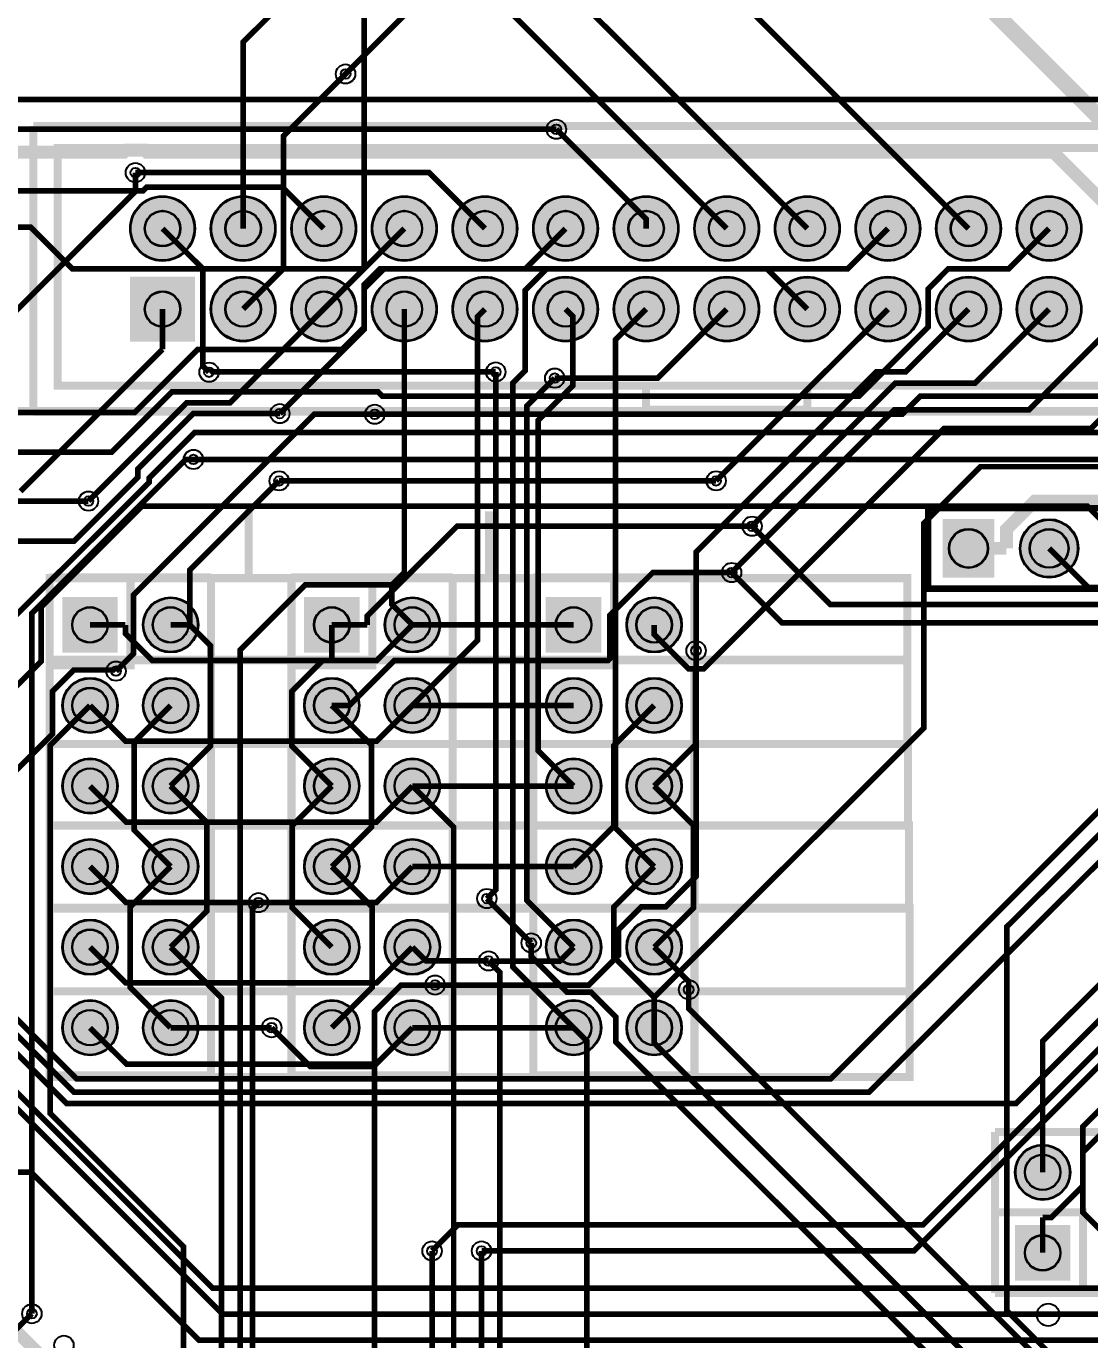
# Model space of a CAD drawing. Header units: millimetres. Extents: x 0 to 210, y -1 to 136.
# Drawn here: x 35.58 to 69.1, y 34.92 to 76.33 of the extents above; entities that cross this region are included whole.
import ezdxf

# ---------------------------------------------------------------- set-up
doc = ezdxf.new("R2010")
doc.units = ezdxf.units.MM
for name, color, linetype, true_color in [('BottomLayer', 7, 'Continuous', 0x0000ff), ('BottomSolderMaskLayer', 7, 'Continuous', 0xaa00ff), ('Hole', 7, 'Continuous', 0x222222), ('Multi-Layer', 7, 'Continuous', 0xc0c0c0), ('TopLayer', 7, 'Continuous', 0xff0000), ('TopSilkLayer', 7, 'Continuous', 0xffcc00), ('TopSolderMaskLayer', 7, 'Continuous', 0x800080)]:
    doc.layers.add(name, color=color, linetype=linetype, true_color=true_color)

msp = doc.modelspace()

# ---------------------------------------------------------------- hatches: boundary and pattern name
at = {"layer": 'BottomSolderMaskLayer'}
for points in [[(38.853, 69.952, 1), (40.904, 69.952, 1)], [(41.393, 69.952, 1), (43.444, 69.952, 1)], [(43.933, 69.952, 1), (45.984, 69.952, 1)], [(46.473, 69.952, 1), (48.524, 69.952, 1)], [(49.013, 69.952, 1), (51.064, 69.952, 1)], [(51.553, 69.952, 1), (53.604, 69.952, 1)], [(54.093, 69.952, 1), (56.144, 69.952, 1)], [(56.633, 69.952, 1), (58.684, 69.952, 1)], [(59.173, 69.952, 1), (61.224, 69.952, 1)], [(61.713, 69.952, 1), (63.764, 69.952, 1)], [(64.253, 69.952, 1), (66.304, 69.952, 1)], [(66.793, 69.952, 1), (68.844, 69.952, 1)], [(38.853, 68.437), (40.903, 68.437), (40.903, 66.386), (38.853, 66.386)], [(41.393, 67.412, 1), (43.444, 67.412, 1)], [(43.933, 67.412, 1), (45.984, 67.412, 1)], [(46.473, 67.412, 1), (48.524, 67.412, 1)], [(49.013, 67.412, 1), (51.064, 67.412, 1)], [(51.553, 67.412, 1), (53.604, 67.412, 1)], [(54.093, 67.412, 1), (56.144, 67.412, 1)], [(56.633, 67.412, 1), (58.684, 67.412, 1)], [(59.173, 67.412, 1), (61.224, 67.412, 1)], [(61.713, 67.412, 1), (63.764, 67.412, 1)], [(64.253, 67.412, 1), (66.304, 67.412, 1)], [(66.793, 67.412, 1), (68.844, 67.412, 1)], [(64.465, 60.793), (66.091, 60.793), (66.091, 58.943), (64.465, 58.943)], [(66.893, 59.868, 1), (68.744, 59.868, 1)], [(38.467, 58.33), (38.467, 56.58), (36.717, 56.58), (36.717, 58.33)], [(39.257, 57.455, 1), (41.008, 57.455, 1)], [(46.087, 58.33), (46.087, 56.58), (44.337, 56.58), (44.337, 58.33)], [(46.877, 57.455, 1), (48.628, 57.455, 1)], [(53.707, 58.33), (53.707, 56.58), (51.957, 56.58), (51.957, 58.33)], [(54.497, 57.455, 1), (56.248, 57.455, 1)], [(36.717, 54.915, 1), (38.468, 54.915, 1)], [(39.257, 54.915, 1), (41.008, 54.915, 1)], [(44.337, 54.915, 1), (46.088, 54.915, 1)], [(46.877, 54.915, 1), (48.628, 54.915, 1)], [(51.957, 54.915, 1), (53.708, 54.915, 1)], [(54.497, 54.915, 1), (56.248, 54.915, 1)], [(36.717, 52.375, 1), (38.468, 52.375, 1)], [(39.257, 52.375, 1), (41.008, 52.375, 1)], [(44.337, 52.375, 1), (46.088, 52.375, 1)], [(46.877, 52.375, 1), (48.628, 52.375, 1)], [(51.957, 52.375, 1), (53.708, 52.375, 1)], [(54.497, 52.375, 1), (56.248, 52.375, 1)], [(36.717, 49.835, 1), (38.468, 49.835, 1)], [(39.257, 49.835, 1), (41.008, 49.835, 1)], [(44.337, 49.835, 1), (46.088, 49.835, 1)], [(46.877, 49.835, 1), (48.628, 49.835, 1)], [(51.957, 49.835, 1), (53.708, 49.835, 1)], [(54.497, 49.835, 1), (56.248, 49.835, 1)], [(36.717, 47.295, 1), (38.468, 47.295, 1)], [(39.257, 47.295, 1), (41.008, 47.295, 1)], [(44.337, 47.295, 1), (46.088, 47.295, 1)], [(46.877, 47.295, 1), (48.628, 47.295, 1)], [(51.957, 47.295, 1), (53.708, 47.295, 1)], [(54.497, 47.295, 1), (56.248, 47.295, 1)], [(36.717, 44.755, 1), (38.468, 44.755, 1)], [(39.257, 44.755, 1), (41.008, 44.755, 1)], [(44.337, 44.755, 1), (46.088, 44.755, 1)], [(46.877, 44.755, 1), (48.628, 44.755, 1)], [(51.957, 44.755, 1), (53.708, 44.755, 1)], [(54.497, 44.755, 1), (56.248, 44.755, 1)], [(66.739, 40.197, 1), (68.49, 40.197, 1)], [(66.739, 38.532), (68.49, 38.532), (68.49, 36.782), (66.739, 36.782)]]:
    msp.add_hatch(color=256, dxfattribs=at).paths.add_polyline_path(points)
at = {"layer": 'Multi-Layer'}
for points in [[(38.878, 69.952, 1), (40.878, 69.952, 1)], [(41.418, 69.952, 1), (43.418, 69.952, 1)], [(43.958, 69.952, 1), (45.958, 69.952, 1)], [(46.498, 69.952, 1), (48.498, 69.952, 1)], [(49.038, 69.952, 1), (51.038, 69.952, 1)], [(51.578, 69.952, 1), (53.578, 69.952, 1)], [(54.118, 69.952, 1), (56.118, 69.952, 1)], [(56.658, 69.952, 1), (58.658, 69.952, 1)], [(59.198, 69.952, 1), (61.198, 69.952, 1)], [(61.738, 69.952, 1), (63.738, 69.952, 1)], [(64.278, 69.952, 1), (66.278, 69.952, 1)], [(66.818, 69.952, 1), (68.818, 69.952, 1)], [(38.878, 68.412), (40.878, 68.412), (40.878, 66.412), (38.878, 66.412)], [(41.418, 67.412, 1), (43.418, 67.412, 1)], [(43.958, 67.412, 1), (45.958, 67.412, 1)], [(46.498, 67.412, 1), (48.498, 67.412, 1)], [(49.038, 67.412, 1), (51.038, 67.412, 1)], [(51.578, 67.412, 1), (53.578, 67.412, 1)], [(54.118, 67.412, 1), (56.118, 67.412, 1)], [(56.658, 67.412, 1), (58.658, 67.412, 1)], [(59.198, 67.412, 1), (61.198, 67.412, 1)], [(61.738, 67.412, 1), (63.738, 67.412, 1)], [(64.278, 67.412, 1), (66.278, 67.412, 1)], [(66.818, 67.412, 1), (68.818, 67.412, 1)], [(64.491, 60.768), (66.066, 60.768), (66.066, 58.968), (64.491, 58.968)], [(66.918, 59.868, 1), (68.718, 59.868, 1)], [(38.442, 58.305), (38.442, 56.605), (36.742, 56.605), (36.742, 58.305)], [(39.282, 57.455, 1), (40.982, 57.455, 1)], [(46.062, 58.305), (46.062, 56.605), (44.362, 56.605), (44.362, 58.305)], [(46.902, 57.455, 1), (48.602, 57.455, 1)], [(53.682, 58.305), (53.682, 56.605), (51.982, 56.605), (51.982, 58.305)], [(54.522, 57.455, 1), (56.222, 57.455, 1)], [(36.742, 54.915, 1), (38.442, 54.915, 1)], [(39.282, 54.915, 1), (40.982, 54.915, 1)], [(44.362, 54.915, 1), (46.062, 54.915, 1)], [(46.902, 54.915, 1), (48.602, 54.915, 1)], [(51.982, 54.915, 1), (53.682, 54.915, 1)], [(54.522, 54.915, 1), (56.222, 54.915, 1)], [(36.742, 52.375, 1), (38.442, 52.375, 1)], [(39.282, 52.375, 1), (40.982, 52.375, 1)], [(44.362, 52.375, 1), (46.062, 52.375, 1)], [(46.902, 52.375, 1), (48.602, 52.375, 1)], [(51.982, 52.375, 1), (53.682, 52.375, 1)], [(54.522, 52.375, 1), (56.222, 52.375, 1)], [(36.742, 49.835, 1), (38.442, 49.835, 1)], [(39.282, 49.835, 1), (40.982, 49.835, 1)], [(44.362, 49.835, 1), (46.062, 49.835, 1)], [(46.902, 49.835, 1), (48.602, 49.835, 1)], [(51.982, 49.835, 1), (53.682, 49.835, 1)], [(54.522, 49.835, 1), (56.222, 49.835, 1)], [(36.742, 47.295, 1), (38.442, 47.295, 1)], [(39.282, 47.295, 1), (40.982, 47.295, 1)], [(44.362, 47.295, 1), (46.062, 47.295, 1)], [(46.902, 47.295, 1), (48.602, 47.295, 1)], [(51.982, 47.295, 1), (53.682, 47.295, 1)], [(54.522, 47.295, 1), (56.222, 47.295, 1)], [(36.742, 44.755, 1), (38.442, 44.755, 1)], [(39.282, 44.755, 1), (40.982, 44.755, 1)], [(44.362, 44.755, 1), (46.062, 44.755, 1)], [(46.902, 44.755, 1), (48.602, 44.755, 1)], [(51.982, 44.755, 1), (53.682, 44.755, 1)], [(54.522, 44.755, 1), (56.222, 44.755, 1)], [(66.765, 40.197, 1), (68.465, 40.197, 1)], [(66.765, 38.507), (68.464, 38.507), (68.464, 36.807), (66.765, 36.807)]]:
    msp.add_hatch(color=256, dxfattribs=at).paths.add_polyline_path(points)
at = {"layer": 'TopSilkLayer'}
for points in [[(42.469, 61.189), (42.723, 61.189), (42.723, 59.03), (42.469, 59.03), (42.469, 61.189)], [(50.038, 61.036), (50.292, 61.036), (50.292, 58.877), (50.038, 58.877), (50.038, 61.036)]]:
    msp.add_hatch(color=256, dxfattribs=at).paths.add_polyline_path(points)
at = {"layer": 'TopSolderMaskLayer'}
for points in [[(38.853, 69.952, 1), (40.904, 69.952, 1)], [(41.393, 69.952, 1), (43.444, 69.952, 1)], [(43.933, 69.952, 1), (45.984, 69.952, 1)], [(46.473, 69.952, 1), (48.524, 69.952, 1)], [(49.013, 69.952, 1), (51.064, 69.952, 1)], [(51.553, 69.952, 1), (53.604, 69.952, 1)], [(54.093, 69.952, 1), (56.144, 69.952, 1)], [(56.633, 69.952, 1), (58.684, 69.952, 1)], [(59.173, 69.952, 1), (61.224, 69.952, 1)], [(61.713, 69.952, 1), (63.764, 69.952, 1)], [(64.253, 69.952, 1), (66.304, 69.952, 1)], [(66.793, 69.952, 1), (68.844, 69.952, 1)], [(38.853, 68.437), (40.903, 68.437), (40.903, 66.386), (38.853, 66.386)], [(41.393, 67.412, 1), (43.444, 67.412, 1)], [(43.933, 67.412, 1), (45.984, 67.412, 1)], [(46.473, 67.412, 1), (48.524, 67.412, 1)], [(49.013, 67.412, 1), (51.064, 67.412, 1)], [(51.553, 67.412, 1), (53.604, 67.412, 1)], [(54.093, 67.412, 1), (56.144, 67.412, 1)], [(56.633, 67.412, 1), (58.684, 67.412, 1)], [(59.173, 67.412, 1), (61.224, 67.412, 1)], [(61.713, 67.412, 1), (63.764, 67.412, 1)], [(64.253, 67.412, 1), (66.304, 67.412, 1)], [(66.793, 67.412, 1), (68.844, 67.412, 1)], [(64.465, 60.793), (66.091, 60.793), (66.091, 58.943), (64.465, 58.943)], [(66.893, 59.868, 1), (68.744, 59.868, 1)], [(38.467, 58.33), (38.467, 56.58), (36.717, 56.58), (36.717, 58.33)], [(39.257, 57.455, 1), (41.008, 57.455, 1)], [(46.087, 58.33), (46.087, 56.58), (44.337, 56.58), (44.337, 58.33)], [(46.877, 57.455, 1), (48.628, 57.455, 1)], [(53.707, 58.33), (53.707, 56.58), (51.957, 56.58), (51.957, 58.33)], [(54.497, 57.455, 1), (56.248, 57.455, 1)], [(36.717, 54.915, 1), (38.468, 54.915, 1)], [(39.257, 54.915, 1), (41.008, 54.915, 1)], [(44.337, 54.915, 1), (46.088, 54.915, 1)], [(46.877, 54.915, 1), (48.628, 54.915, 1)], [(51.957, 54.915, 1), (53.708, 54.915, 1)], [(54.497, 54.915, 1), (56.248, 54.915, 1)], [(36.717, 52.375, 1), (38.468, 52.375, 1)], [(39.257, 52.375, 1), (41.008, 52.375, 1)], [(44.337, 52.375, 1), (46.088, 52.375, 1)], [(46.877, 52.375, 1), (48.628, 52.375, 1)], [(51.957, 52.375, 1), (53.708, 52.375, 1)], [(54.497, 52.375, 1), (56.248, 52.375, 1)], [(36.717, 49.835, 1), (38.468, 49.835, 1)], [(39.257, 49.835, 1), (41.008, 49.835, 1)], [(44.337, 49.835, 1), (46.088, 49.835, 1)], [(46.877, 49.835, 1), (48.628, 49.835, 1)], [(51.957, 49.835, 1), (53.708, 49.835, 1)], [(54.497, 49.835, 1), (56.248, 49.835, 1)], [(36.717, 47.295, 1), (38.468, 47.295, 1)], [(39.257, 47.295, 1), (41.008, 47.295, 1)], [(44.337, 47.295, 1), (46.088, 47.295, 1)], [(46.877, 47.295, 1), (48.628, 47.295, 1)], [(51.957, 47.295, 1), (53.708, 47.295, 1)], [(54.497, 47.295, 1), (56.248, 47.295, 1)], [(36.717, 44.755, 1), (38.468, 44.755, 1)], [(39.257, 44.755, 1), (41.008, 44.755, 1)], [(44.337, 44.755, 1), (46.088, 44.755, 1)], [(46.877, 44.755, 1), (48.628, 44.755, 1)], [(51.957, 44.755, 1), (53.708, 44.755, 1)], [(54.497, 44.755, 1), (56.248, 44.755, 1)], [(66.739, 40.197, 1), (68.49, 40.197, 1)], [(66.739, 38.532), (68.49, 38.532), (68.49, 36.782), (66.739, 36.782)]]:
    msp.add_hatch(color=256, dxfattribs=at).paths.add_polyline_path(points)

# ---------------------------------------------------------------- linework, layer by layer
at = {"layer": 'BottomLayer'}
for points, const_width in [([(42.418, 69.952), (42.418, 75.828), (63.419, 96.829), (63.419, 103.452), (72.361, 112.393), (72.703, 112.393)], 0.178), ([(72.898, 69.952), (66.193, 76.657), (66.193, 105.309)], 0.508), ([(72.898, 69.952), (66.192, 76.657), (66.192, 104.787)], 0.406), ([(64.839, 95.468), (64.406, 95.468), (46.228, 77.291), (46.228, 68.682), (44.958, 67.412)], 0.178), ([(65.278, 69.952), (53.886, 81.344), (51.109, 81.344)], 0.178), ([(60.198, 69.952), (49.949, 80.201)], 0.178), ([(57.658, 69.952), (48.701, 78.909)], 0.178), ([(42.418, 67.412), (43.688, 68.682), (43.688, 72.87), (45.646, 74.827)], 0.178), ([(52.289, 73.081), (55.118, 70.252), (55.118, 69.952)], 0.178), ([(31.237, 63.571), (31.471, 63.571), (39.023, 71.124), (39.023, 71.715)], 0.178), ([(41.345, 65.422), (41.149, 65.618), (41.149, 68.681), (41.149, 68.681), (39.878, 69.952)], 0.178), ([(52.578, 69.952), (51.307, 68.681), (46.853, 68.681), (46.228, 68.056), (46.228, 66.772), (43.575, 64.118)], 0.178), ([(52.832, 44.755), (50.922, 46.665), (50.922, 65.085), (51.307, 65.47), (51.307, 68.006), (51.981, 68.68), (58.93, 68.68), (60.198, 67.412)], 0.178), ([(44.958, 67.412), (42.003, 64.457), (40.642, 64.457), (37.544, 61.359)], 0.178), ([(39.878, 67.412), (39.878, 66.145)], 0.178), ([(47.109, 58.714), (47.498, 59.103), (47.498, 67.412)], 0.178), ([(50.038, 67.412), (49.805, 67.179), (49.805, 56.968), (47.752, 54.915)], 0.178), ([(52.832, 52.375), (51.714, 53.494), (51.714, 63.9), (52.812, 64.998), (52.812, 67.178), (52.578, 67.412)], 0.178), ([(55.118, 67.412), (54.156, 66.449), (54.156, 51.158), (52.832, 49.835)], 0.178), ([(75.438, 67.412), (70.471, 62.444), (65.658, 62.444), (63.87, 60.656), (63.87, 54.208), (55.372, 45.71)], 0.178), ([(56.671, 56.071), (56.929, 56.071), (64.505, 63.648), (69.134, 63.648), (72.898, 67.412)], 0.178), ([(56.691, 56.645), (56.691, 59.752), (62.377, 65.437), (63.304, 65.437), (65.278, 67.412)], 0.178), ([(62.738, 67.412), (57.324, 61.998)], 0.178), ([(57.813, 59.105), (62.946, 64.238), (67.184, 64.238), (70.358, 67.412)], 0.178), ([(58.457, 60.566), (62.971, 65.08), (65.486, 65.08), (67.818, 67.412)], 0.178), ([(35.402, 61.669), (39.878, 66.145)], 0.178), ([(50.379, 65.43), (50.379, 49.108), (50.098, 48.827)], 0.178), ([(52.832, 47.295), (51.356, 48.771), (51.356, 64.353), (52.238, 65.236)], 0.178), ([(38.412, 55.998), (38.963, 56.549), (38.963, 58.397), (44.662, 64.097), (46.566, 64.097)], 0.178), ([(40.852, 62.672), (40.608, 62.672), (35.76, 57.825), (35.76, 35.738)], 0.178), ([(40.737, 57.455), (40.737, 59.182), (43.553, 61.998)], 0.178), ([(73.254, 59.817), (73.254, 60.34), (72.239, 61.355), (67.362, 61.355), (66.472, 60.465), (66.472, 59.868)], 0.406), ([(55.459, 22.346), (58.558, 25.446), (58.558, 31.54), (59.411, 32.393), (61.234, 32.393), (68.521, 25.107), (74.143, 25.107), (74.57, 25.534), (74.57, 26.023), (73.187, 27.407), (73.187, 29.585), (72.851, 29.921), (72.403, 29.921), (66.49, 35.834), (66.49, 47.94), (72.247, 53.697), (72.247, 60.34)], 0.178), ([(65.278, 59.868), (66.472, 59.868)], 0.406), ([(41.234, 24.984), (42.575, 26.325), (42.575, 31.411), (42.329, 31.657), (42.329, 56.669), (44.375, 58.714), (47.109, 58.714)], 0.178), ([(47.752, 57.455), (47.109, 58.098), (47.109, 58.714)], 0.178), ([(40.737, 57.455), (40.132, 57.455)], 0.178), ([(40.132, 52.375), (41.389, 53.632), (41.389, 56.804), (40.737, 57.455)], 0.178), ([(45.212, 57.455), (45.212, 56.338)], 0.178), ([(55.372, 57.455), (55.372, 57.153), (56.454, 56.071), (56.671, 56.071)], 0.178), ([(45.212, 52.375), (43.955, 53.632), (43.955, 55.361), (44.933, 56.338), (45.212, 56.338)], 0.178), ([(55.372, 52.375), (56.671, 53.674), (56.671, 56.071)], 0.178), ([(37.592, 54.915), (36.337, 53.66), (36.337, 42.052), (40.535, 37.854), (40.535, 24.713), (41.269, 23.979)], 0.178), ([(40.132, 49.835), (38.986, 50.981), (38.986, 53.769), (40.132, 54.915)], 0.178), ([(45.212, 49.835), (46.463, 51.086), (46.463, 53.664), (45.212, 54.915)], 0.178), ([(40.132, 47.295), (41.273, 48.436), (41.273, 51.234), (40.132, 52.375)], 0.178), ([(43.848, 24.421), (49.053, 29.626), (49.053, 51.075), (47.752, 52.375)], 0.178), ([(45.212, 47.295), (43.968, 48.539), (43.968, 51.131), (45.212, 52.375)], 0.178), ([(55.372, 47.295), (56.616, 48.539), (56.616, 51.131), (55.372, 52.375)], 0.178), ([(40.132, 44.755), (38.862, 46.025), (38.862, 48.565), (40.132, 49.835)], 0.178), ([(45.212, 44.755), (46.482, 46.025), (46.482, 48.565), (45.212, 49.835)], 0.178), ([(55.372, 45.71), (54.102, 46.98), (54.102, 48.565), (55.372, 49.835)], 0.178), ([(72.154, 48.865), (67.615, 44.326), (67.615, 40.197)], 0.178), ([(43.909, 23.372), (42.933, 24.349), (42.933, 31.559), (42.713, 31.778), (42.713, 48.509), (42.903, 48.699)], 0.178), ([(40.132, 47.295), (41.737, 45.69), (41.737, 31.437), (41.737, 31.437), (42.002, 31.173)], 0.178), ([(72.732, 25.739), (54.162, 44.309), (54.162, 45.091), (53.38, 45.874), (52.624, 45.874), (51.497, 47), (51.497, 47.428), (51.497, 47.428)], 0.178), ([(50.153, 46.859), (50.505, 46.508), (50.505, 28.238), (47.912, 25.646), (47.912, 25.164), (46.814, 24.065), (46.553, 24.065)], 0.178), ([(46.561, 43.536), (46.561, 45.264), (47.399, 46.101), (48.467, 46.101)], 0.178), ([(56.459, 45.953), (56.459, 45.36), (72.471, 29.347), (72.614, 29.347)], 0.178), ([(55.372, 45.71), (55.372, 44.755)], 0.178), ([(43.317, 44.755), (44.536, 43.536), (46.561, 43.536)], 0.178), ([(52.832, 44.755), (53.253, 44.334), (53.253, 26.716), (50.428, 23.89)], 0.178), ([(73.929, 25.718), (55.372, 44.275), (55.372, 44.755)], 0.178), ([(46.561, 43.536), (46.561, 29.863), (47.184, 29.241)], 0.178), ([(70.866, 42.812), (68.885, 40.831), (68.885, 39.765), (67.894, 38.774), (67.615, 38.774)], 0.178), ([(67.615, 37.657), (67.615, 38.774)], 0.178), ([(48.371, 37.717), (48.371, 29.45), (44.141, 25.22), (43.601, 25.22)], 0.178), ([(49.931, 37.717), (49.931, 28.17), (46.918, 25.157)], 0.178), ([(37.312, 31.307), (37.312, 33.144), (35.314, 35.142), (34.188, 35.142)], 0.406)]:
    msp.add_lwpolyline(points, dxfattribs=dict(at, const_width=const_width))
at = {"layer": 'BottomSolderMaskLayer'}
for centre, radius in [((39.878, 69.952), 1.025), ((42.418, 69.952), 1.025), ((44.958, 69.952), 1.025), ((47.498, 69.952), 1.025), ((50.038, 69.952), 1.025), ((52.578, 69.952), 1.025), ((55.118, 69.952), 1.025), ((57.658, 69.952), 1.025), ((60.198, 69.952), 1.025), ((62.738, 69.952), 1.025), ((65.278, 69.952), 1.025), ((67.818, 69.952), 1.025), ((39.878, 69.952), 0.564), ((42.418, 69.952), 0.564), ((44.958, 69.952), 0.564), ((47.498, 69.952), 0.564), ((50.038, 69.952), 0.564), ((52.578, 69.952), 0.564), ((55.118, 69.952), 0.564), ((57.658, 69.952), 0.564), ((60.198, 69.952), 0.564), ((62.738, 69.952), 0.564), ((65.278, 69.952), 0.564), ((67.818, 69.952), 0.564), ((42.418, 67.412), 1.025), ((44.958, 67.412), 1.025), ((47.498, 67.412), 1.025), ((50.038, 67.412), 1.025), ((52.578, 67.412), 1.025), ((55.118, 67.412), 1.025), ((57.658, 67.412), 1.025), ((60.198, 67.412), 1.025), ((62.738, 67.412), 1.025), ((65.278, 67.412), 1.025), ((67.818, 67.412), 1.025), ((39.878, 67.412), 0.564), ((42.418, 67.412), 0.564), ((44.958, 67.412), 0.564), ((47.498, 67.412), 0.564), ((50.038, 67.412), 0.564), ((52.578, 67.412), 0.564), ((55.118, 67.412), 0.564), ((57.658, 67.412), 0.564), ((60.198, 67.412), 0.564), ((62.738, 67.412), 0.564), ((65.278, 67.412), 0.564), ((67.818, 67.412), 0.564), ((65.278, 59.868), 0.619), ((67.818, 59.868), 0.925), ((67.818, 59.868), 0.617), ((37.592, 57.455), 0.566), ((40.132, 57.455), 0.875), ((40.132, 57.455), 0.566), ((45.212, 57.455), 0.566), ((47.752, 57.455), 0.875), ((47.752, 57.455), 0.566), ((52.832, 57.455), 0.566), ((55.372, 57.455), 0.875), ((55.372, 57.455), 0.566), ((37.592, 54.915), 0.875), ((40.132, 54.915), 0.875), ((45.212, 54.915), 0.875), ((47.752, 54.915), 0.875), ((52.832, 54.915), 0.875), ((55.372, 54.915), 0.875), ((37.592, 54.915), 0.566), ((40.132, 54.915), 0.566), ((45.212, 54.915), 0.566), ((47.752, 54.915), 0.566), ((52.832, 54.915), 0.566), ((55.372, 54.915), 0.566), ((37.592, 52.375), 0.875), ((40.132, 52.375), 0.875), ((45.212, 52.375), 0.875), ((47.752, 52.375), 0.875), ((52.832, 52.375), 0.875), ((55.372, 52.375), 0.875), ((37.592, 52.375), 0.566), ((40.132, 52.375), 0.566), ((45.212, 52.375), 0.566), ((47.752, 52.375), 0.566), ((52.832, 52.375), 0.566), ((55.372, 52.375), 0.566), ((37.592, 49.835), 0.875), ((40.132, 49.835), 0.875), ((45.212, 49.835), 0.875), ((47.752, 49.835), 0.875), ((52.832, 49.835), 0.875), ((55.372, 49.835), 0.875), ((37.592, 49.835), 0.566), ((40.132, 49.835), 0.566), ((45.212, 49.835), 0.566), ((47.752, 49.835), 0.566), ((52.832, 49.835), 0.566), ((55.372, 49.835), 0.566), ((37.592, 47.295), 0.875), ((40.132, 47.295), 0.875), ((45.212, 47.295), 0.875), ((47.752, 47.295), 0.875), ((52.832, 47.295), 0.875), ((55.372, 47.295), 0.875), ((37.592, 47.295), 0.566), ((40.132, 47.295), 0.566), ((45.212, 47.295), 0.566), ((47.752, 47.295), 0.566), ((52.832, 47.295), 0.566), ((55.372, 47.295), 0.566), ((37.592, 44.755), 0.875), ((40.132, 44.755), 0.875), ((45.212, 44.755), 0.875), ((47.752, 44.755), 0.875), ((52.832, 44.755), 0.875), ((55.372, 44.755), 0.875), ((37.592, 44.755), 0.566), ((40.132, 44.755), 0.566), ((45.212, 44.755), 0.566), ((47.752, 44.755), 0.566), ((52.832, 44.755), 0.566), ((55.372, 44.755), 0.566), ((67.615, 40.197), 0.875), ((67.615, 40.197), 0.566), ((67.615, 37.657), 0.566)]:
    msp.add_circle(centre, radius, dxfattribs=at)
at = {"layer": 'Hole'}
for centre in [(45.646, 74.827), (52.289, 73.081), (39.023, 71.714), (41.345, 65.422), (50.379, 65.43), (52.238, 65.236), (43.575, 64.118), (46.566, 64.096), (40.852, 62.672), (43.553, 61.997), (57.324, 61.997), (37.544, 61.359), (58.457, 60.566), (57.813, 59.105), (56.691, 56.644), (38.412, 55.998), (50.098, 48.827), (42.903, 48.698), (51.497, 47.428), (50.153, 46.859), (48.467, 46.101), (56.459, 45.953), (43.317, 44.755), (48.371, 37.717), (49.931, 37.717), (35.76, 35.738)]:
    msp.add_circle(centre, 0.152, dxfattribs=at)
at = {"layer": 'Multi-Layer'}
for centre, radius in [((45.646, 74.827), 0.305), ((52.289, 73.081), 0.305), ((39.023, 71.714), 0.305), ((39.878, 69.952), 1), ((42.418, 69.952), 1), ((44.958, 69.952), 1), ((47.498, 69.952), 1), ((50.038, 69.952), 1), ((52.578, 69.952), 1), ((55.118, 69.952), 1), ((57.658, 69.952), 1), ((60.198, 69.952), 1), ((62.738, 69.952), 1), ((65.278, 69.952), 1), ((67.818, 69.952), 1), ((39.878, 69.952), 0.55), ((42.418, 69.952), 0.55), ((44.958, 69.952), 0.55), ((47.498, 69.952), 0.55), ((50.038, 69.952), 0.55), ((52.578, 69.952), 0.55), ((55.118, 69.952), 0.55), ((57.658, 69.952), 0.55), ((60.198, 69.952), 0.55), ((62.738, 69.952), 0.55), ((65.278, 69.952), 0.55), ((67.818, 69.952), 0.55), ((42.418, 67.412), 1), ((44.958, 67.412), 1), ((47.498, 67.412), 1), ((50.038, 67.412), 1), ((52.578, 67.412), 1), ((55.118, 67.412), 1), ((57.658, 67.412), 1), ((60.198, 67.412), 1), ((62.738, 67.412), 1), ((65.278, 67.412), 1), ((67.818, 67.412), 1), ((39.878, 67.412), 0.55), ((42.418, 67.412), 0.55), ((44.958, 67.412), 0.55), ((47.498, 67.412), 0.55), ((50.038, 67.412), 0.55), ((52.578, 67.412), 0.55), ((55.118, 67.412), 0.55), ((57.658, 67.412), 0.55), ((60.198, 67.412), 0.55), ((62.738, 67.412), 0.55), ((65.278, 67.412), 0.55), ((67.818, 67.412), 0.55), ((41.345, 65.422), 0.305), ((50.379, 65.43), 0.305), ((52.238, 65.236), 0.305), ((43.575, 64.118), 0.305), ((46.566, 64.096), 0.305), ((40.852, 62.672), 0.305), ((43.553, 61.997), 0.305), ((57.324, 61.997), 0.305), ((37.544, 61.359), 0.305), ((58.457, 60.566), 0.305), ((65.278, 59.868), 0.6), ((67.818, 59.868), 0.9), ((67.818, 59.868), 0.6), ((57.813, 59.105), 0.305), ((37.592, 57.455), 0.55), ((40.132, 57.455), 0.85), ((40.132, 57.455), 0.55), ((45.212, 57.455), 0.55), ((47.752, 57.455), 0.85), ((47.752, 57.455), 0.55), ((52.832, 57.455), 0.55), ((55.372, 57.455), 0.85), ((55.372, 57.455), 0.55), ((56.691, 56.644), 0.305), ((38.412, 55.998), 0.305), ((37.592, 54.915), 0.85), ((40.132, 54.915), 0.85), ((45.212, 54.915), 0.85), ((47.752, 54.915), 0.85), ((52.832, 54.915), 0.85), ((55.372, 54.915), 0.85), ((37.592, 54.915), 0.55), ((40.132, 54.915), 0.55), ((45.212, 54.915), 0.55), ((47.752, 54.915), 0.55), ((52.832, 54.915), 0.55), ((55.372, 54.915), 0.55), ((37.592, 52.375), 0.85), ((40.132, 52.375), 0.85), ((45.212, 52.375), 0.85), ((47.752, 52.375), 0.85), ((52.832, 52.375), 0.85), ((55.372, 52.375), 0.85), ((37.592, 52.375), 0.55), ((40.132, 52.375), 0.55), ((45.212, 52.375), 0.55), ((47.752, 52.375), 0.55), ((52.832, 52.375), 0.55), ((55.372, 52.375), 0.55), ((37.592, 49.835), 0.85), ((40.132, 49.835), 0.85), ((45.212, 49.835), 0.85), ((47.752, 49.835), 0.85), ((52.832, 49.835), 0.85), ((55.372, 49.835), 0.85), ((37.592, 49.835), 0.55), ((40.132, 49.835), 0.55), ((45.212, 49.835), 0.55), ((47.752, 49.835), 0.55), ((52.832, 49.835), 0.55), ((55.372, 49.835), 0.55), ((42.903, 48.698), 0.305), ((50.098, 48.827), 0.305), ((37.592, 47.295), 0.85), ((40.132, 47.295), 0.85), ((45.212, 47.295), 0.85), ((47.752, 47.295), 0.85), ((52.832, 47.295), 0.85), ((55.372, 47.295), 0.85), ((37.592, 47.295), 0.55), ((40.132, 47.295), 0.55), ((45.212, 47.295), 0.55), ((47.752, 47.295), 0.55), ((51.497, 47.428), 0.305), ((52.832, 47.295), 0.55), ((55.372, 47.295), 0.55), ((50.153, 46.859), 0.305), ((48.467, 46.101), 0.305), ((56.459, 45.953), 0.305), ((37.592, 44.755), 0.85), ((40.132, 44.755), 0.85), ((45.212, 44.755), 0.85), ((47.752, 44.755), 0.85), ((52.832, 44.755), 0.85), ((55.372, 44.755), 0.85), ((37.592, 44.755), 0.55), ((40.132, 44.755), 0.55), ((45.212, 44.755), 0.55), ((47.752, 44.755), 0.55), ((52.832, 44.755), 0.55), ((55.372, 44.755), 0.55), ((43.317, 44.755), 0.305), ((67.615, 40.197), 0.85), ((67.615, 40.197), 0.55), ((67.615, 37.657), 0.55), ((48.371, 37.717), 0.305), ((49.931, 37.717), 0.305), ((35.76, 35.738), 0.305), ((36.77, 34.743), 0.305)]:
    msp.add_circle(centre, radius, dxfattribs=at)
at = {"layer": 'TopLayer'}
for points, const_width in [([(45.646, 74.827), (51.715, 80.896), (51.715, 81.555), (51.161, 82.109)], 0.178), ([(74.101, 71.395), (71.471, 74.024), (34.688, 74.024)], 0.178), ([(29.574, 73.081), (52.289, 73.081)], 0.178), ([(70.358, 69.952), (67.949, 72.361), (39.383, 72.361), (39.318, 72.426), (38.729, 72.426), (38.663, 72.361), (27.173, 72.361), (24.333, 69.52), (22.378, 69.52), (21.108, 68.25)], 0.406), ([(39.023, 71.715), (48.275, 71.715), (50.038, 69.952)], 0.178), ([(44.958, 69.952), (43.657, 71.253), (39.372, 71.253), (39.261, 71.141), (31.486, 71.141), (31.475, 71.152), (26.665, 71.152), (23.763, 68.25), (23.648, 68.25)], 0.178), ([(20.004, 51.88), (25.362, 51.88), (28.575, 55.093), (32.595, 55.093), (39.461, 61.959), (39.461, 62.095), (40.89, 63.523), (73.315, 63.523), (73.949, 64.157), (81.584, 64.157), (82.732, 65.305), (89.437, 65.305), (90.78, 66.648), (90.78, 68.056), (92.05, 69.326), (92.05, 69.952)], 0.178), ([(23.648, 65.71), (27.938, 70), (35.713, 70), (37.031, 68.682), (46.228, 68.682), (47.498, 69.952)], 0.178), ([(67.818, 69.952), (66.548, 68.682), (64.637, 68.682), (64.009, 68.053), (64.009, 66.846), (61.826, 64.663), (46.811, 64.663), (46.673, 64.8), (40.175, 64.8), (38.275, 62.9), (28.889, 62.9), (26.443, 60.454), (26.011, 60.454), (23.648, 58.09)], 0.178), ([(62.738, 69.952), (61.468, 68.682), (46.736, 68.682), (46.227, 68.173), (46.227, 66.83), (45.536, 66.139), (40.985, 66.139), (39.003, 64.156), (24.634, 64.156), (23.648, 63.17)], 0.178), ([(46.566, 64.097), (63.194, 64.097), (63.769, 64.672), (74.492, 64.672), (79.772, 69.952), (86.97, 69.952)], 0.178), ([(40.852, 62.672), (72.971, 62.672), (74.098, 63.8), (81.732, 63.8), (82.879, 64.947), (89.585, 64.947), (92.05, 67.412)], 0.178), ([(52.238, 65.236), (55.482, 65.236), (57.658, 67.412)], 0.178), ([(50.379, 65.43), (41.353, 65.43), (41.345, 65.422)], 0.178), ([(25.185, 58.814), (25.185, 59.002), (26.278, 60.096), (37.092, 60.096), (39.104, 62.108), (39.104, 62.372), (40.85, 64.118), (43.575, 64.118)], 0.178), ([(49.931, 37.717), (63.553, 37.717), (81.816, 55.98), (98.664, 55.98), (102.053, 59.369), (102.461, 59.369), (102.879, 59.788), (105.33, 59.788), (107.646, 62.103)], 0.178), ([(117.806, 62.103), (113.939, 58.237), (103.904, 58.237), (101.252, 55.585), (82.827, 55.585), (68.885, 41.642), (68.885, 38.927), (70.155, 37.657)], 0.178), ([(43.553, 61.998), (57.324, 61.998)], 0.178), ([(37.544, 61.359), (33.921, 61.359)], 0.178), ([(70.358, 59.868), (69.028, 61.198), (39.233, 61.198), (36.057, 58.022), (36.057, 56.314), (32.364, 52.62), (27.58, 52.62), (23.648, 48.688), (23.648, 47.93)], 0.178), ([(46.329, 57.455), (46.329, 57.734), (49.161, 60.566), (58.457, 60.566)], 0.178), ([(58.457, 60.566), (60.925, 58.098), (84.856, 58.098)], 0.178), ([(102.223, 59.943), (101.839, 59.943), (98.449, 56.553), (81.854, 56.553), (63.845, 38.544), (49.198, 38.544), (48.371, 37.717)], 0.178), ([(67.818, 59.868), (69.051, 58.635), (71.813, 58.635), (72.322, 59.144), (72.397, 59.144), (72.627, 59.374)], 0.178), ([(45.212, 54.915), (45.766, 54.915), (47.188, 56.337), (53.924, 56.337), (53.976, 56.388), (53.976, 57.754), (55.327, 59.105), (57.813, 59.105)], 0.178), ([(57.813, 59.105), (59.393, 57.525), (86.346, 57.525), (86.446, 57.626)], 0.178), ([(37.592, 57.455), (38.709, 57.455)], 0.178), ([(47.752, 57.455), (46.63, 56.333), (39.559, 56.333), (38.709, 57.183), (38.709, 57.455)], 0.178), ([(45.212, 57.455), (46.329, 57.455)], 0.178), ([(52.832, 57.455), (47.752, 57.455)], 0.178), ([(56.691, 56.645), (56.691, 49.528), (55.728, 48.565), (54.966, 48.565), (54.253, 47.852), (54.253, 47.045), (53.309, 46.101), (48.467, 46.101)], 0.178), ([(21.108, 47.93), (22.259, 46.779), (29.757, 46.779), (30.038, 47.06), (33.259, 47.06), (37.18, 43.139), (60.934, 43.139), (73.829, 56.034)], 0.178), ([(24.76, 48.99), (25.708, 49.938), (32.335, 49.938), (36.415, 54.018), (36.415, 55.363), (37.085, 56.033), (38.377, 56.033), (38.412, 55.998)], 0.178), ([(74.274, 54.852), (62.146, 42.725), (37.089, 42.725), (33.409, 46.404), (30.88, 46.404)], 0.178), ([(37.592, 54.915), (38.723, 53.785), (46.622, 53.785), (47.752, 54.915)], 0.178), ([(52.832, 54.915), (47.752, 54.915)], 0.178), ([(55.372, 49.835), (54.102, 51.105), (54.102, 53.645), (55.372, 54.915)], 0.178), ([(37.592, 52.375), (38.729, 51.239), (46.616, 51.239), (47.752, 52.375)], 0.178), ([(52.832, 52.375), (47.752, 52.375)], 0.178), ([(37.592, 49.835), (38.729, 48.699), (42.903, 48.699)], 0.178), ([(42.903, 48.699), (46.616, 48.699), (47.752, 49.835)], 0.178), ([(52.832, 49.835), (47.752, 49.835)], 0.178), ([(73.594, 49.185), (66.777, 42.367), (36.851, 42.367), (33.47, 45.748), (27.715, 45.748), (27.469, 45.993)], 0.178), ([(51.497, 47.428), (50.098, 48.827)], 0.178), ([(47.752, 47.295), (46.627, 46.17), (38.717, 46.17), (37.592, 47.295)], 0.178), ([(47.752, 47.295), (48.188, 46.859), (50.153, 46.859)], 0.178), ([(50.153, 46.859), (50.158, 46.855), (52.392, 46.855), (52.832, 47.295)], 0.178), ([(55.372, 47.295), (56.459, 46.208), (56.459, 45.953)], 0.178), ([(75.235, 37.657), (74.116, 36.539), (41.463, 36.539), (32.611, 45.39), (23.648, 45.39)], 0.178), ([(100.839, 34.261), (100.106, 34.995), (91.866, 34.995), (91.134, 35.726), (41.769, 35.726), (32.816, 44.68), (28.538, 44.68)], 0.178), ([(47.752, 44.755), (46.603, 43.606), (38.742, 43.606), (37.592, 44.755)], 0.178), ([(40.132, 44.755), (43.317, 44.755)], 0.178), ([(52.832, 44.755), (47.752, 44.755)], 0.178), ([(99.432, 34.421), (86.609, 34.421), (86.132, 34.899), (41.032, 34.899), (35.728, 40.202), (30.76, 40.202), (27.602, 43.36)], 0.178), ([(35.76, 35.738), (35.279, 35.256), (26.161, 35.256), (21.108, 40.31)], 0.178)]:
    msp.add_lwpolyline(points, dxfattribs=dict(at, const_width=const_width))
at = {"layer": 'TopSilkLayer', "const_width": 0.254}
for points in [[(134.296, 64.201), (28.096, 64.201), (28.096, 135.566), (134.296, 135.566), (134.296, 64.201)], [(36.576, 72.492), (78.74, 72.492), (78.74, 64.999), (36.576, 64.999), (36.576, 72.492)], [(55.118, 64.999), (60.198, 64.999), (60.198, 64.237), (55.118, 64.237), (55.118, 64.999)], [(36.322, 58.928), (63.348, 58.928), (63.348, 56.337), (36.322, 56.337), (36.322, 58.928)], [(36.322, 56.363), (63.348, 56.363), (63.348, 53.696), (36.322, 53.696), (36.322, 56.363)], [(36.322, 53.696), (63.373, 53.696), (63.373, 51.13), (36.322, 51.13), (36.322, 53.696)], [(36.322, 51.13), (63.399, 51.13), (63.399, 48.514), (36.322, 48.514), (36.322, 51.13)], [(36.322, 48.539), (63.424, 48.539), (63.424, 45.898), (36.322, 45.898), (36.322, 48.539)], [(36.322, 45.898), (63.424, 45.898), (63.424, 43.205), (36.322, 43.205), (36.322, 45.898)]]:
    msp.add_lwpolyline(points, close=True, dxfattribs=at)
at = {"layer": 'TopSilkLayer'}
for points, const_width in [([(79.508, 73.183), (37.508, 73.183), (35.808, 73.183)], 0.254), ([(35.808, 73.183), (35.808, 64.182)], 0.254), ([(79.508, 64.182), (35.808, 64.182)], 0.254), ([(65.913, 61.138), (64.008, 61.138), (64.008, 58.598), (71.628, 58.598), (71.628, 61.138)], 0.203), ([(71.628, 61.138), (65.913, 61.138)], 0.203), ([(36.322, 58.955), (36.322, 43.255)], 0.254), ([(38.869, 58.955), (38.869, 56.185), (36.322, 56.185)], 0.254), ([(41.402, 58.955), (36.322, 58.955)], 0.254), ([(41.402, 58.955), (41.402, 43.255)], 0.254), ([(43.942, 58.955), (43.942, 43.255)], 0.254), ([(46.489, 58.955), (46.489, 56.185), (43.942, 56.185)], 0.254), ([(49.022, 58.955), (43.942, 58.955)], 0.254), ([(49.022, 58.955), (49.022, 43.255)], 0.254), ([(51.562, 58.955), (51.562, 43.255)], 0.254), ([(54.109, 58.955), (54.109, 56.185), (51.562, 56.185)], 0.254), ([(56.642, 58.955), (51.562, 58.955)], 0.254), ([(56.642, 58.955), (56.642, 43.255)], 0.254), ([(41.402, 43.255), (36.322, 43.255)], 0.254), ([(49.022, 43.255), (43.942, 43.255)], 0.254), ([(56.642, 43.255), (51.562, 43.255)], 0.254), ([(66.115, 41.467), (81.815, 41.467)], 0.254), ([(66.115, 41.467), (66.115, 36.387)], 0.254), ([(66.115, 38.934), (68.885, 38.934), (68.885, 36.387)], 0.254), ([(66.115, 36.387), (81.815, 36.387)], 0.254)]:
    msp.add_lwpolyline(points, dxfattribs=dict(at, const_width=const_width))
msp.add_circle((67.792, 35.701), 0.354, dxfattribs=at)
at = {"layer": 'TopSolderMaskLayer'}
for centre, radius in [((39.878, 69.952), 1.025), ((42.418, 69.952), 1.025), ((44.958, 69.952), 1.025), ((47.498, 69.952), 1.025), ((50.038, 69.952), 1.025), ((52.578, 69.952), 1.025), ((55.118, 69.952), 1.025), ((57.658, 69.952), 1.025), ((60.198, 69.952), 1.025), ((62.738, 69.952), 1.025), ((65.278, 69.952), 1.025), ((67.818, 69.952), 1.025), ((39.878, 69.952), 0.564), ((42.418, 69.952), 0.564), ((44.958, 69.952), 0.564), ((47.498, 69.952), 0.564), ((50.038, 69.952), 0.564), ((52.578, 69.952), 0.564), ((55.118, 69.952), 0.564), ((57.658, 69.952), 0.564), ((60.198, 69.952), 0.564), ((62.738, 69.952), 0.564), ((65.278, 69.952), 0.564), ((67.818, 69.952), 0.564), ((42.418, 67.412), 1.025), ((44.958, 67.412), 1.025), ((47.498, 67.412), 1.025), ((50.038, 67.412), 1.025), ((52.578, 67.412), 1.025), ((55.118, 67.412), 1.025), ((57.658, 67.412), 1.025), ((60.198, 67.412), 1.025), ((62.738, 67.412), 1.025), ((65.278, 67.412), 1.025), ((67.818, 67.412), 1.025), ((39.878, 67.412), 0.564), ((42.418, 67.412), 0.564), ((44.958, 67.412), 0.564), ((47.498, 67.412), 0.564), ((50.038, 67.412), 0.564), ((52.578, 67.412), 0.564), ((55.118, 67.412), 0.564), ((57.658, 67.412), 0.564), ((60.198, 67.412), 0.564), ((62.738, 67.412), 0.564), ((65.278, 67.412), 0.564), ((67.818, 67.412), 0.564), ((65.278, 59.868), 0.619), ((67.818, 59.868), 0.925), ((67.818, 59.868), 0.617), ((37.592, 57.455), 0.566), ((40.132, 57.455), 0.875), ((40.132, 57.455), 0.566), ((45.212, 57.455), 0.566), ((47.752, 57.455), 0.875), ((47.752, 57.455), 0.566), ((52.832, 57.455), 0.566), ((55.372, 57.455), 0.875), ((55.372, 57.455), 0.566), ((37.592, 54.915), 0.875), ((40.132, 54.915), 0.875), ((45.212, 54.915), 0.875), ((47.752, 54.915), 0.875), ((52.832, 54.915), 0.875), ((55.372, 54.915), 0.875), ((37.592, 54.915), 0.566), ((40.132, 54.915), 0.566), ((45.212, 54.915), 0.566), ((47.752, 54.915), 0.566), ((52.832, 54.915), 0.566), ((55.372, 54.915), 0.566), ((37.592, 52.375), 0.875), ((40.132, 52.375), 0.875), ((45.212, 52.375), 0.875), ((47.752, 52.375), 0.875), ((52.832, 52.375), 0.875), ((55.372, 52.375), 0.875), ((37.592, 52.375), 0.566), ((40.132, 52.375), 0.566), ((45.212, 52.375), 0.566), ((47.752, 52.375), 0.566), ((52.832, 52.375), 0.566), ((55.372, 52.375), 0.566), ((37.592, 49.835), 0.875), ((40.132, 49.835), 0.875), ((45.212, 49.835), 0.875), ((47.752, 49.835), 0.875), ((52.832, 49.835), 0.875), ((55.372, 49.835), 0.875), ((37.592, 49.835), 0.566), ((40.132, 49.835), 0.566), ((45.212, 49.835), 0.566), ((47.752, 49.835), 0.566), ((52.832, 49.835), 0.566), ((55.372, 49.835), 0.566), ((37.592, 47.295), 0.875), ((40.132, 47.295), 0.875), ((45.212, 47.295), 0.875), ((47.752, 47.295), 0.875), ((52.832, 47.295), 0.875), ((55.372, 47.295), 0.875), ((37.592, 47.295), 0.566), ((40.132, 47.295), 0.566), ((45.212, 47.295), 0.566), ((47.752, 47.295), 0.566), ((52.832, 47.295), 0.566), ((55.372, 47.295), 0.566), ((37.592, 44.755), 0.875), ((40.132, 44.755), 0.875), ((45.212, 44.755), 0.875), ((47.752, 44.755), 0.875), ((52.832, 44.755), 0.875), ((55.372, 44.755), 0.875), ((37.592, 44.755), 0.566), ((40.132, 44.755), 0.566), ((45.212, 44.755), 0.566), ((47.752, 44.755), 0.566), ((52.832, 44.755), 0.566), ((55.372, 44.755), 0.566), ((67.615, 40.197), 0.875), ((67.615, 40.197), 0.566), ((67.615, 37.657), 0.566)]:
    msp.add_circle(centre, radius, dxfattribs=at)

doc.saveas('drawing.dxf')
